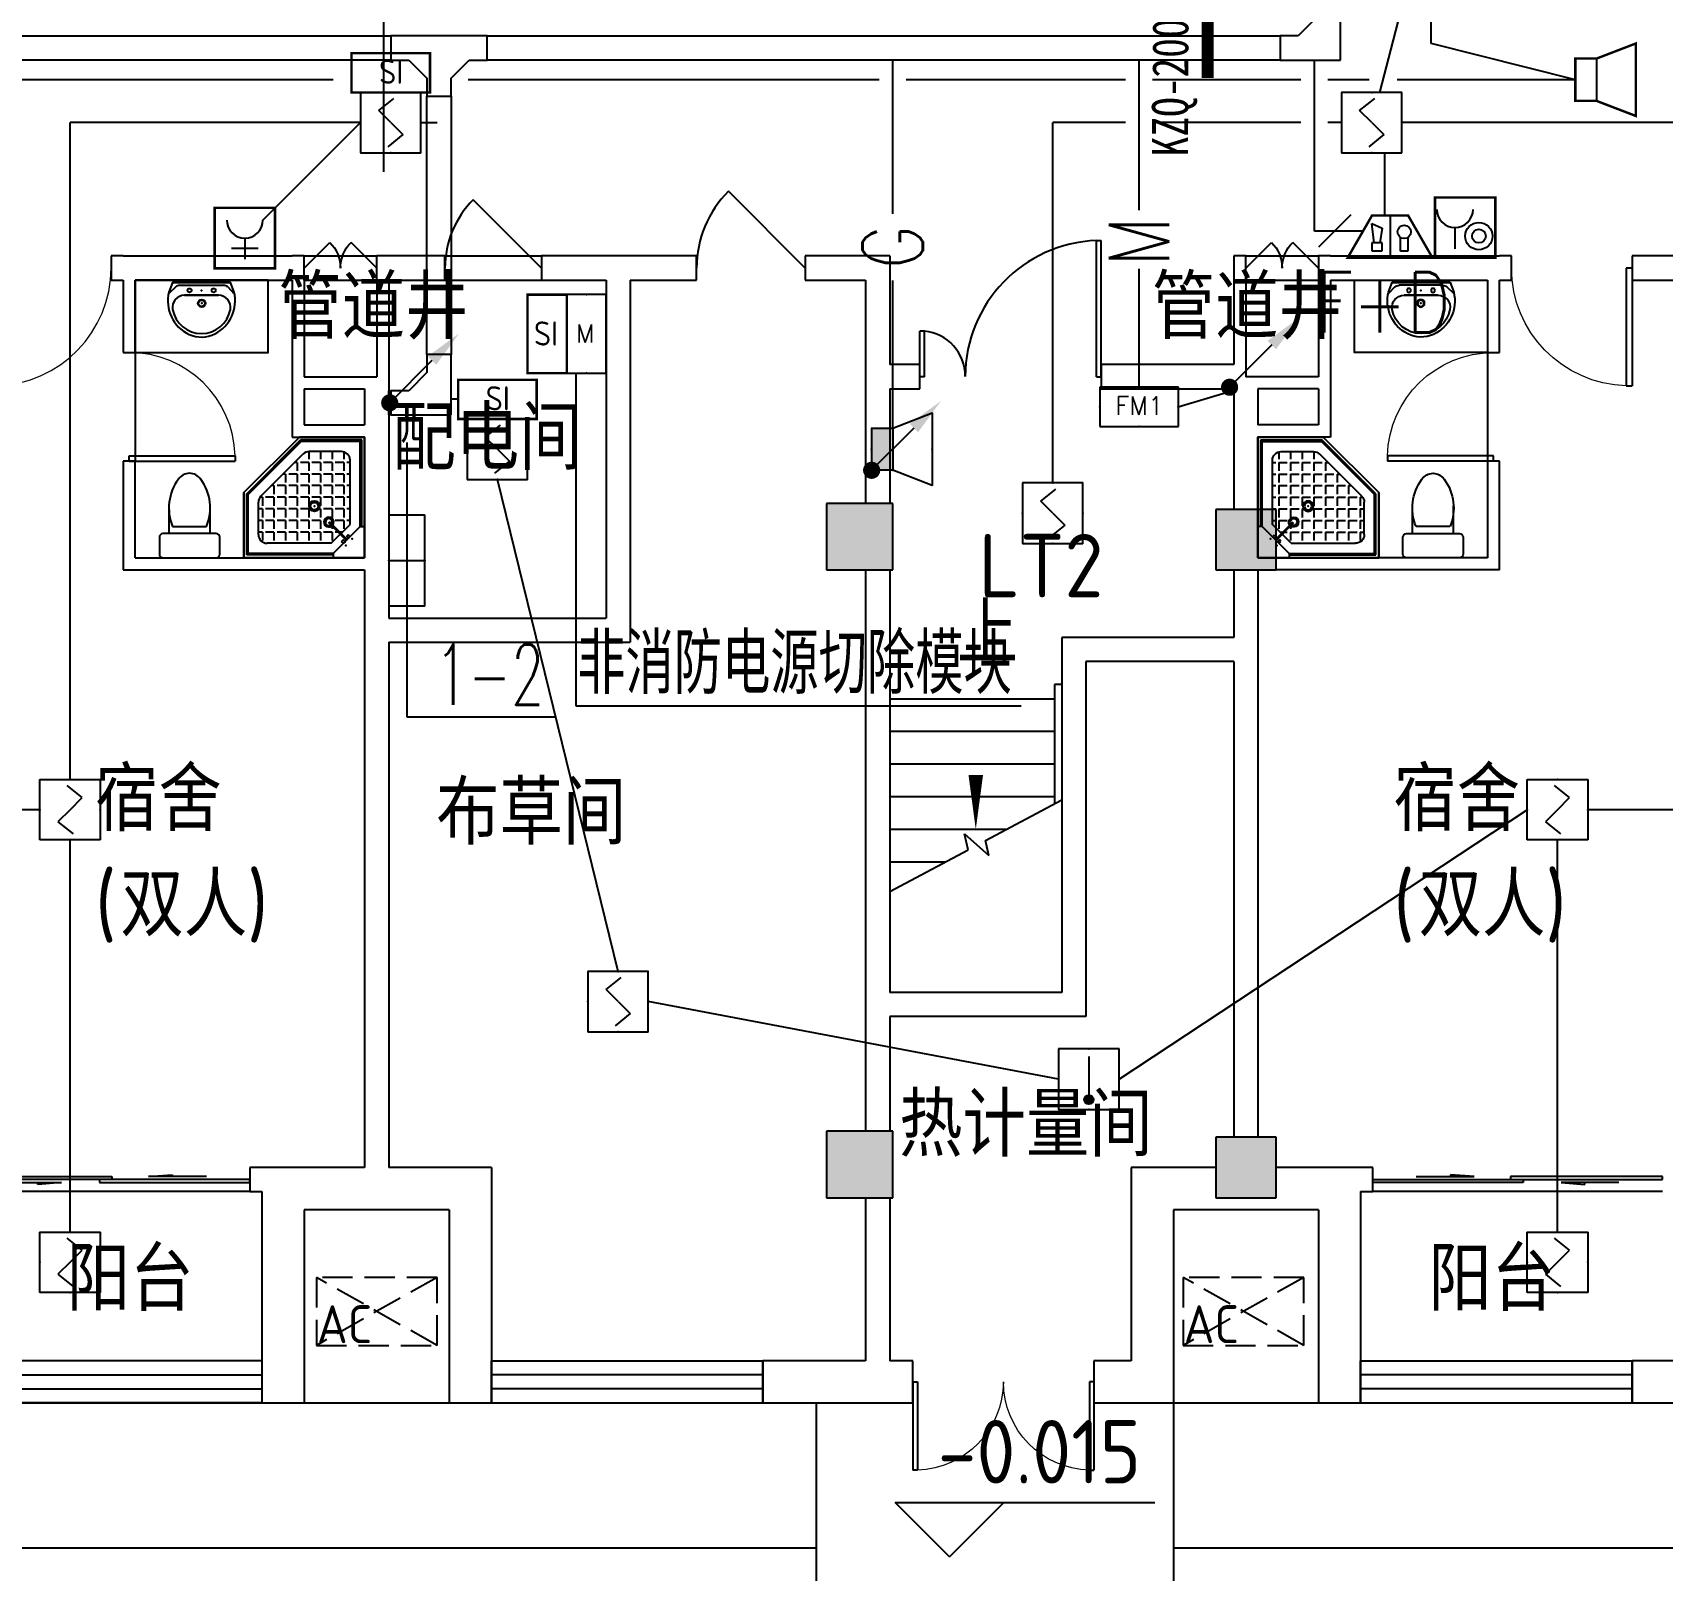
# Model space of a CAD drawing. Extents: x 1725663 to 4653551, y -550461 to 248782.
# Drawn here: x 2371093 to 2384593, y -109175 to -96438 of the extents above; entities that cross this region are included whole.
import ezdxf
from ezdxf.enums import TextEntityAlignment as Align

# ---------------------------------------------------------------- set-up
doc = ezdxf.new("R2010")
doc.units = 0
doc.header["$LTSCALE"] = 1000
doc.linetypes.add('DASH', pattern=[0.35, 0.25, -0.1])
for name, color, linetype in [('0-底图', 7, 'Continuous'), ('A-ANNO-IDEN-LEVL', 3, 'Continuous'), ('A-ANNO-TXT', 7, 'Continuous'), ('A-FLOR-STRS', 140, 'Continuous'), ('CABLETRAY', 4, 'Continuous'), ('CLAYER', 7, 'Continuous'), ('COLUMN', 255, 'Continuous'), ('DIM-消防', 3, 'Continuous'), ('DIM-箱柜', 7, 'Continuous'), ('DIM_SYMB', 3, 'Continuous'), ('DOOR_FIRE', 4, 'Continuous'), ('E2-楼梯、坡道', 52, 'Continuous'), ('EQUIP-广播', 3, 'Continuous'), ('EQUIP-消防', 3, 'Continuous'), ('EQUIP-箱柜', 3, 'Continuous'), ('GROUND', 2, 'Continuous'), ('LWIRE', 4, 'Continuous'), ('PUB_HATCH', 8, 'Continuous'), ('PUB_TEXT', 7, 'Continuous'), ('WALL', 2, 'Continuous'), ('WINDOW', 4, 'Continuous'), ('WIRE-消防', 1, 'Continuous'), ('WIRE-照明', 6, 'Continuous'), ('WP_F', 1, 'Continuous'), ('抗震支吊架', 2, 'Continuous'), ('洁具', 213, 'Continuous'), ('空调外机', 211, 'Continuous')]:
    doc.layers.add(name, color=color, linetype=linetype)
doc.styles.add('_TCH_DIM', font='SIMPLEX', dxfattribs={"width": 0.8, "height": 5, "bigfont": 'HZTXT'})
doc.styles.add('_TEL_DIM', font='SIMPLEX', dxfattribs={"width": 0.8, "height": 3.5, "bigfont": 'HZTXT'})
doc.styles.add('HZ', font='rs.shx', dxfattribs={"width": 0.8, "bigfont": 'hztxt.shx'})
doc.styles.add('kzcad', font='', dxfattribs={"width": 0.8})
doc.styles.get("Standard").update_dxf_attribs({"font": 'geniso.shx', "bigfont": 'hztxt.shx'})
doc.styles.get('kzcad').set_extended_font_data('SimSun')

# ---------------------------------------------------------------- blocks, each defined once
blk = doc.blocks.new('$equip$00002656')
for p, q in [((-0.5, 1), (-0.5, 0)), ((0.5, 1), (-0.5, 1)), ((0.5, 0), (0.5, 1)), ((-0.219, 0.331), (0.222, 0.331)), ((0, 0.5), (0, 0.15)), ((-0.5, 0), (0.5, 0))]:
    blk.add_line(p, q)
at = {"const_width": 0.04}
blk.add_lwpolyline([(-0.5, 1), (0.5, 1), (0.5, 0), (-0.5, 0), (-0.5, 1), (0.5, 1)], dxfattribs=at)
blk.add_arc((0, 0.8), 0.3, 180, 0)
for p in [(0, 1), (-0.5, 0.5), (0.5, 0.5), (0, 0)]:
    blk.add_point(p)
at = {"color": 7, "flags": 1}
for tag, height, p in [('B', 0.4, (0.762, 0.292)), ('A', 0.00002, (0, 0))]:
    blk.add_attdef(tag, text='', height=height, dxfattribs=at).set_placement(p, align=Align.MIDDLE_CENTER)
blk = doc.blocks.new('A$C29581A72')
at = {"layer": 'EQUIP-消防', "xscale": 500, "yscale": 500, "zscale": 500}
blk.add_blockref('$equip$00002656', (358, 98), dxfattribs=at)
at = {"style": 'HZ', "flags": 1}
for tag in ['WHAT', 'SPEC', 'UNIT']:
    blk.add_attdef(tag, (375, 0), '', height=0.001, dxfattribs=at)
blk = doc.blocks.new('$Equip$00002649')
for p, q in [((-0.5, 0.5), (-0.5, -0.5)), ((0.5, 0.5), (-0.5, 0.5)), ((-0.2, 0.2), (0.05, 0.4)), ((0.5, -0.5), (0.5, 0.5)), ((0, 0), (-0.2, 0.2)), ((0, 0), (0.2, -0.2)), ((0.2, -0.2), (-0.05, -0.4)), ((-0.5, -0.5), (0.5, -0.5))]:
    blk.add_line(p, q)
at = {"const_width": 0.02}
blk.add_lwpolyline([(-0.5, 0.5), (0.5, 0.5), (0.5, -0.5), (-0.5, -0.5), (-0.5, 0.5), (0.5, 0.5)], dxfattribs=at)
for p in [(0, 0.5), (-0.5, 0), (0.5, 0), (0, -0.5)]:
    blk.add_point(p)
at = {"color": 7, "flags": 1}
for tag, height, p in [('A', 0.00002, (0, 0)), ('B', 0.4, (0.762, -0.208))]:
    blk.add_attdef(tag, text='', height=height, dxfattribs=at).set_placement(p, align=Align.MIDDLE_CENTER)
blk = doc.blocks.new('$Equip$00002648')
for p, q in [((-0.5, 0.5), (-0.5, -0.5)), ((0.5, 0.5), (-0.5, 0.5)), ((0, 0.375), (0, -0.412)), ((0.5, -0.5), (0.5, 0.5)), ((-0.5, -0.5), (0.5, -0.5))]:
    blk.add_line(p, q)
at = {"const_width": 0.02}
blk.add_lwpolyline([(-0.5, 0.5), (0.5, 0.5), (0.5, -0.5), (-0.5, -0.5), (-0.5, 0.5), (0.5, 0.5)], dxfattribs=at)
blk.add_circle((0, -0.338), 0.075)
for p in [(0, 0.5), (-0.5, 0), (0.5, 0), (0, -0.5)]:
    blk.add_point(p)
for points in [[(0, -0.263), (0, -0.263), (-0.038, -0.273), (0.037, -0.273)], [(-0.065, -0.3), (0.065, -0.3), (-0.075, -0.338), (0.075, -0.338)], [(-0.065, -0.375), (0.065, -0.375), (-0.075, -0.338), (0.075, -0.338)], [(-0.038, -0.273), (0.037, -0.273), (-0.065, -0.3), (0.065, -0.3)], [(-0.038, -0.402), (0.037, -0.402), (-0.065, -0.375), (0.065, -0.375)], [(0, -0.412), (0, -0.412), (-0.038, -0.402), (0.037, -0.402)]]:
    blk.add_solid(points)
at = {"color": 7, "flags": 1}
for tag, height, p in [('A', 0.00002, (0, 0)), ('B', 0.4, (0.762, -0.208))]:
    blk.add_attdef(tag, text='', height=height, dxfattribs=at).set_placement(p, align=Align.MIDDLE_CENTER)
blk = doc.blocks.new('$equip$00002655')
for p, q in [((-0.5, 1), (-0.5, 0)), ((0.5, 1), (-0.5, 1)), ((0.5, 0), (0.5, 1)), ((-0.169, 0.5), (-0.169, 0.15)), ((-0.5, 0), (0.5, 0))]:
    blk.add_line(p, q)
at = {"const_width": 0.04}
blk.add_lwpolyline([(-0.5, 1), (0.5, 1), (0.5, 0), (-0.5, 0), (-0.5, 1), (0.5, 1)], dxfattribs=at)
for radius in [0.226, 0.113]:
    blk.add_circle((0.227, 0.36), radius)
blk.add_arc((-0.169, 0.8), 0.3, 180, 0)
for p in [(0, 1), (-0.5, 0.5), (0.5, 0.5), (0, 0)]:
    blk.add_point(p)
at = {"color": 7, "flags": 1}
for tag, height, p in [('B', 0.4, (0.762, 0.292)), ('A', 0.00002, (0, 0))]:
    blk.add_attdef(tag, text='', height=height, dxfattribs=at).set_placement(p, align=Align.MIDDLE_CENTER)
blk = doc.blocks.new('$equip$00002679')
for p, q in [((-0.3, 0.699), (-0.703, 0)), ((-0.264, 0.249), (-0.304, 0.569)), ((-0.304, 0.569), (-0.128, 0.489)), ((0.3, 0.699), (-0.3, 0.699)), ((0.3, 0.699), (-0.3, 0.699)), ((0, 0.699), (0, 0)), ((0.703, 0), (0.3, 0.699)), ((-0.128, 0.489), (-0.168, 0.249)), ((0.174, 0.11), (0.174, 0.338)), ((0.294, 0.338), (0.294, 0.11)), ((-0.703, 0), (0.703, 0)), ((-0.304, 0.249), (-0.304, 0.113)), ((-0.128, 0.249), (-0.304, 0.249)), ((-0.304, 0.113), (-0.128, 0.113)), ((-0.128, 0.113), (-0.128, 0.249)), ((0.294, 0.11), (0.174, 0.11))]:
    blk.add_line(p, q)
at = {"const_width": 0.04}
for points in [[(-0.299, 0.699), (0.301, 0.699), (0.703, 0), (-0.702, 0), (-0.299, 0.699), (0.301, 0.699)], [(-0.3, 0.699), (0.3, 0.699), (0.703, 0), (-0.703, 0), (-0.3, 0.699), (0.3, 0.699)]]:
    blk.add_lwpolyline(points, dxfattribs=at)
blk.add_circle((0.234, 0.43), 0.111)
for p in [(0, 0.699), (-0.501, 0.349), (0.502, 0.349), (0, 0)]:
    blk.add_point(p)
at = {"color": 7, "flags": 1}
for tag, height, p in [('B', 0.4, (0.961, 0.299)), ('A', 0.00002, (0, 0))]:
    blk.add_attdef(tag, text='', height=height, dxfattribs=at).set_placement(p, align=Align.MIDDLE_CENTER)
blk = doc.blocks.new('$TelecSys$00000079')
for p, q in [((0.7, 0.7), (0, 0)), ((0.104, 0.104), (0.104, 0.104)), ((-0.104, -0.104), (-0.104, -0.104))]:
    blk.add_line(p, q)
at = {"const_width": 0.142}
blk.add_lwpolyline([(-0.071, 0, 1), (0.071, 0, 1)], format="xyb", close=True, dxfattribs=at)
blk.add_solid([(0.63, 0.77), (0.77, 0.63), (1.15, 1.15)])
at = {"width": 0.8, "flags": 9}
blk.add_attdef('A', (0, 0), '', height=0.00002, dxfattribs=at)
blk = doc.blocks.new('$equip$00002776')
for p, q in [((0.65, 0.65), (-0.65, 0.65)), ((-0.65, 0.65), (-0.65, 0)), ((0.65, 0), (0.65, 0.65)), ((-0.65, 0), (0.65, 0))]:
    blk.add_line(p, q)
at = {"const_width": 0.04}
blk.add_lwpolyline([(-0.65, 0.65), (-0.65, 0), (0.65, 0), (0.65, 0.65), (-0.65, 0.65), (-0.65, 0)], dxfattribs=at)
for p in [(0, 0.65), (-0.65, 0.325), (0.65, 0.325), (0, 0)]:
    blk.add_point(p)
at = {"color": 7}
blk.add_attdef('$TEXT$', text='', height=0.4, dxfattribs=at).set_placement((0.006, 0.343), align=Align.MIDDLE_CENTER)
at = {"color": 7, "flags": 1}
for tag, p in [('B', (0.905, 0.246)), ('A', (0, 0))]:
    blk.add_attdef(tag, text='', height=0.4, dxfattribs=at).set_placement(p, align=Align.MIDDLE_CENTER)
blk = doc.blocks.new('$TelecSys$00000111')
blk.add_line((0.268, 0.268), (-0.268, -0.268))
at = {"color": 7, "style": '_TEL_DIM', "width": 0.8}
blk.add_attdef('N', text='', height=1, dxfattribs=at).set_placement((-0.212, 0.579), align=Align.MIDDLE)
blk = doc.blocks.new('$equip$00002982')
for p, q in [((0.35, 0.35), (1, 0.6)), ((1, 0.6), (1, -0.6)), ((0, 0.35), (0.35, 0.35)), ((0, 0.35), (0, -0.35)), ((0.35, 0.35), (0.35, -0.35)), ((0.35, -0.35), (0, -0.35)), ((1, -0.6), (0.35, -0.35))]:
    blk.add_line(p, q)
at = {"const_width": 0.04}
blk.add_lwpolyline([(0.35, 0.35), (0, 0.35), (0, -0.35), (0.35, -0.35), (1, -0.6), (1, 0.6), (0.35, 0.35), (0, 0.35)], dxfattribs=at)
for p in [(0.35, 0.35), (0, 0), (1, 0), (0.35, -0.35)]:
    blk.add_point(p)
at = {"color": 7, "style": '_TEL_DIM', "flags": 1}
for tag in ['A', 'REMARK']:
    blk.add_attdef(tag, text='', height=0.00002, dxfattribs=at).set_placement((0, 0), align=Align.MIDDLE_CENTER)
blk = doc.blocks.new('$equip$00002984')
blk.add_hatch(color=256).paths.add_polyline_path([(0.35, 0.35), (0, 0.35), (0, -0.35), (0.35, -0.35)])
for p, q in [((0.35, 0.35), (1, 0.6)), ((1, 0.6), (1, -0.6)), ((0, 0.35), (0, -0.35)), ((0, 0.35), (0.35, 0.35)), ((0.35, 0.35), (0.35, -0.35)), ((0.35, -0.35), (0, -0.35)), ((1, -0.6), (0.35, -0.35))]:
    blk.add_line(p, q)
at = {"const_width": 0.02}
blk.add_lwpolyline([(0.35, 0.35), (0, 0.35), (0, -0.35), (0.35, -0.35), (1, -0.6), (1, 0.6), (0.35, 0.35), (0, 0.35)], dxfattribs=at)
for p in [(0.35, 0.35), (0, 0), (1, 0), (0.35, -0.35)]:
    blk.add_point(p)
at = {"color": 7, "style": '_TEL_DIM', "flags": 1}
for tag in ['A', 'REMARK']:
    blk.add_attdef(tag, text='', height=0.00002, dxfattribs=at).set_placement((0, 0), align=Align.MIDDLE_CENTER)
blk = doc.blocks.new('$equip$00002936')
for p, q in [((-0.75, 0.6), (-0.75, 0)), ((0.75, 0.6), (-0.75, 0.6)), ((0, 0), (0, 0.6)), ((0.75, 0), (0.75, 0.6)), ((-0.75, 0.3), (0.75, 0.3)), ((-0.75, 0), (0.75, 0))]:
    blk.add_line(p, q)
at = {"const_width": 0.02}
blk.add_lwpolyline([(-0.75, 0.6), (-0.75, 0), (0.75, 0), (0.75, 0.6), (-0.75, 0.6), (-0.75, 0)], dxfattribs=at)
for p in [(0, 0.6), (-0.75, 0.3), (0.75, 0.3), (0, 0)]:
    blk.add_point(p)
at = {"color": 7, "style": '_TEL_DIM', "flags": 1}
for tag in ['A', 'REMARK']:
    blk.add_attdef(tag, text='', height=0.00002, dxfattribs=at).set_placement((0, 0), align=Align.MIDDLE_CENTER)
blk = doc.blocks.new('$equip_U$00000157(WIN7-PC-dian)')
for p, q in [((-0.65, 0.65), (-0.65, 0)), ((0.65, 0.65), (-0.65, 0.65)), ((0.65, 0), (0.65, 0.65)), ((-0.65, 0), (0.65, 0))]:
    blk.add_line(p, q)
for p in [(0.041, 0.65), (-0.65, 0.325), (0.65, 0.325), (0.041, 0)]:
    blk.add_point(p)
at = {"color": 7, "style": '_TEL_DIM'}
blk.add_attdef('$TEXT$', text='', height=0.3, dxfattribs=at).set_placement((0.006, 0.343), align=Align.MIDDLE_CENTER)
at = {"color": 7, "style": '_TEL_DIM', "flags": 1}
for tag in ['A', 'REMARK']:
    blk.add_attdef(tag, text='', height=0.00002, dxfattribs=at).set_placement((0, 0), align=Align.MIDDLE_CENTER)
at = {"layer": 'EQUIP-消防', "color": 7, "style": '_TEL_DIM', "flags": 1}
blk.add_attdef('REMARK', text='', height=0.00002, dxfattribs=at).set_placement((0, 0), align=Align.MIDDLE_CENTER)
blk.add_attdef('REMARK', text='', height=0.00002, dxfattribs=at).set_placement((0, 0), align=Align.MIDDLE_CENTER)
blk = doc.blocks.new('jhgj')
at = {"layer": 'WIRE-照明'}
blk.add_line((2654540, -90976), (2654540, -94528), dxfattribs=at)
blk = doc.blocks.new('1F平面-CAD导入_dwg_Drawing4_t3_dwg_$plan$00001613-474159-1F-927810-1F')
at = {"layer": '洁具'}
for p, q in [((-200, 170), (-430, 170)), ((-260, -140), (-260, 140)), ((-30, 250), (-170, 250)), ((-200, -170), (-200, -220)), ((-170, -250), (-30, -250))]:
    blk.add_line(p, q, dxfattribs=at)
for points in [[(-200, 220), (-200, 170), (-200, -170), (-430, -170)], [(0, -220), (0, 220)]]:
    blk.add_lwpolyline(points, dxfattribs=at)
for centre, radius, start, end in [((-413, -227), 398, 67.4505, 126.6381), ((-170, 220), 30, 90, 180), ((-30, 220), 30, 0, 90), ((-590, 0), 110, 123.4509, 236.5491), ((-413, 227), 398, 233.3619, 292.5495), ((-170, -220), 30, 180, 270), ((-30, -220), 30, 270, 0)]:
    blk.add_arc(centre, radius, start, end, dxfattribs=at)
blk = doc.blocks.new('$lvtry$00000169')
at = {"color": 0}
for p, q in [((259, -36), (259, 0)), ((259, -36), (36, -259)), ((276, -120), (120, -276)), ((259, -24), (976, -24)), ((259, -36), (964, -36)), ((276, -120), (808, -120)), ((964, -36), (976, -24)), ((964, -36), (964, -525)), ((976, -24), (976, -530)), ((36, -259), (0, -259)), ((24, -259), (24, -976)), ((36, -259), (36, -964)), ((144, -151), (291, -298)), ((151, -144), (298, -291)), ((173, -309), (173, -239)), ((183, -213), (205, -213)), ((220, -213), (243, -213)), ((270, -213), (270, -143)), ((270, -213), (340, -213)), ((270, -263), (270, -239)), ((366, -213), (366, -143)), ((366, -213), (436, -213)), ((366, -309), (366, -239)), ((462, -213), (462, -143)), ((462, -213), (532, -213)), ((462, -309), (462, -239)), ((558, -213), (558, -143)), ((558, -213), (628, -213)), ((558, -309), (558, -239)), ((655, -213), (655, -143)), ((655, -213), (725, -213)), ((655, -309), (655, -239)), ((751, -213), (751, -143)), ((751, -213), (821, -213)), ((751, -309), (751, -239)), ((847, -213), (847, -143)), ((847, -213), (880, -213)), ((847, -309), (847, -239)), ((880, -192), (880, -460)), ((120, -276), (120, -808)), ((120, -309), (147, -309)), ((173, -309), (243, -309)), ((173, -405), (173, -335)), ((270, -405), (270, -335)), ((334, -309), (340, -309)), ((366, -309), (436, -309)), ((366, -405), (366, -335)), ((462, -309), (532, -309)), ((462, -405), (462, -335)), ((558, -309), (628, -309)), ((558, -405), (558, -335)), ((655, -309), (725, -309)), ((655, -405), (655, -335)), ((751, -309), (821, -309)), ((751, -405), (751, -335)), ((847, -309), (880, -309)), ((847, -405), (847, -335)), ((120, -405), (147, -405)), ((120, -501), (147, -501)), ((173, -405), (243, -405)), ((173, -501), (173, -431)), ((173, -501), (243, -501)), ((173, -598), (173, -528)), ((270, -405), (340, -405)), ((270, -501), (270, -431)), ((270, -501), (340, -501)), ((270, -598), (270, -528)), ((366, -405), (379, -405)), ((366, -501), (366, -431)), ((366, -501), (436, -501)), ((366, -598), (366, -528)), ((462, -405), (532, -405)), ((462, -501), (462, -431)), ((462, -501), (532, -501)), ((462, -598), (462, -528)), ((859, -511), (511, -859)), ((964, -525), (525, -964)), ((976, -530), (530, -976)), ((558, -405), (628, -405)), ((558, -501), (558, -431)), ((558, -501), (628, -501)), ((558, -598), (558, -528)), ((655, -405), (725, -405)), ((655, -501), (655, -431)), ((655, -501), (725, -501)), ((655, -598), (655, -528)), ((751, -405), (821, -405)), ((751, -501), (751, -431)), ((751, -501), (821, -501)), ((751, -598), (751, -528)), ((847, -405), (880, -405)), ((847, -501), (847, -431)), ((847, -501), (867, -501)), ((964, -525), (976, -530)), ((120, -598), (147, -598)), ((173, -598), (243, -598)), ((173, -694), (173, -624)), ((270, -598), (340, -598)), ((270, -694), (270, -624)), ((366, -598), (436, -598)), ((366, -694), (366, -624)), ((462, -598), (532, -598)), ((462, -694), (462, -624)), ((558, -598), (628, -598)), ((558, -694), (558, -624)), ((655, -598), (725, -598)), ((655, -694), (655, -624)), ((751, -598), (773, -598)), ((120, -694), (147, -694)), ((120, -790), (147, -790)), ((173, -694), (243, -694)), ((173, -790), (173, -720)), ((173, -790), (243, -790)), ((270, -694), (340, -694)), ((270, -790), (270, -720)), ((270, -790), (340, -790)), ((366, -694), (436, -694)), ((366, -790), (366, -720)), ((366, -790), (436, -790)), ((462, -694), (532, -694)), ((462, -790), (462, -720)), ((462, -790), (532, -790)), ((558, -694), (628, -694)), ((558, -790), (558, -720)), ((558, -790), (580, -790)), ((655, -694), (676, -694)), ((173, -878), (173, -816)), ((192, -880), (460, -880)), ((270, -880), (270, -816)), ((366, -880), (366, -816)), ((462, -880), (462, -816)), ((36, -964), (24, -976)), ((24, -976), (530, -976)), ((36, -964), (525, -964)), ((525, -964), (530, -976))]:
    blk.add_line(p, q, dxfattribs=at)
blk.add_lwpolyline([(0, 0), (0, -1000), (540, -1000), (1000, -540), (1000, 0)], close=True)
for points in [[(0, 0), (0, -1000)], [(0, 0), (1000, 0)], [(1000, 0), (1000, -540)], [(190, -136), (178, -148), (162, -132), (174, -121)], [(136, -190), (148, -178), (132, -162), (121, -174)], [(1000, -540), (540, -1000)], [(0, -1000), (540, -1000)]]:
    blk.add_lwpolyline(points, close=True, dxfattribs=at)
for radius in [43.8, 31.1]:
    blk.add_circle((416, -428), radius, dxfattribs=at)
for centre, radius, start, end in [((808, -192), 72, 0, 90), ((296, -296), 40.6, 142.583, 128.4197), ((296, -296), 28.6, 145.828, 125.6599), ((808, -460), 72, 315, 0), ((192, -808), 72, 180, 270), ((460, -808), 72, 270, 315)]:
    blk.add_arc(centre, radius, start, end, dxfattribs=at)
for p in [(156, -102, 0), (103, -156, 0), (416, -428, 0)]:
    blk.add_point(p, dxfattribs=at)
blk = doc.blocks.new('$lvtry$00000178')
at = {"color": 0}
for p, q in [((-238, 0), (238, 0)), ((-214, -36), (-272, -91)), ((-180, -23), (180, -23)), ((-142, -105), (140, -105)), ((140, -105), (-142, -105)), ((216, -37), (268, -91))]:
    blk.add_line(p, q, dxfattribs=at)
blk.add_lwpolyline([(-104, -430, 0.224698), (110, -425, 0.348046), (269, -79), (239, 0), (-241, 0), (-271, -79, 0.356844)], format="xyb", close=True, dxfattribs=at)
for centre, radius in [((-100, -65), 16.3), ((100, -65), 16.3), ((1, -172), 31.6)]:
    blk.add_circle(centre, radius, dxfattribs=at)
at = {"color": 0, "lineweight": 13}
blk.add_circle((1, -172), 23, dxfattribs=at)
at = {"color": 0}
for centre, radius, start, end in [((-142, -205), 100, 90, 190.5602), ((-180, -73), 50, 90, 133.181), ((140, -205), 100, 349.4398, 90), ((180, -73), 50, 44.5607, 90), ((-1, -179), 243, 190.5602, 349.4398)]:
    blk.add_arc(centre, radius, start, end, dxfattribs=at)
for p in [(0, -65), (1, -172)]:
    blk.add_point(p, dxfattribs=at)
blk = doc.blocks.new('A$C70365C93')
at = {"layer": '洁具'}
blk.add_lwpolyline([(-1900, 2300), (-1900, 1700), (-800, 1700), (-800, 2300)], close=True, dxfattribs=at)
blk.add_blockref('$lvtry$00000178', (-1350, 2280), dxfattribs=at)
at = {"layer": '洁具', "rotation": 180}
blk.add_blockref('$lvtry$00000169', (0, 0), dxfattribs=at)
at = {"layer": '洁具', "extrusion": (0, 0, -1), "xscale": -1, "zscale": -1, "rotation": 90}
blk.add_blockref('1F平面-CAD导入_dwg_Drawing4_t3_dwg_$plan$00001613-474159-1F-927810-1F', (1450, 0), dxfattribs=at)
blk = doc.blocks.new('A$Cf5a72a1b')
at = {"layer": '空调外机', "linetype": 'DASH'}
for p, q in [((1000, 563), (0, 0)), ((1000, 0), (0, 563))]:
    blk.add_line(p, q, dxfattribs=at)
blk.add_lwpolyline([(1000, 563), (0, 563), (0, 0), (1000, 0)], close=True, dxfattribs=at)
at = {"layer": 'PUB_TEXT'}
blk.add_text('AC', height=315, dxfattribs=at).set_placement((5, 18))
blk = doc.blocks.new('$WINLIB2D$00000001')
at = {"color": 0}
for points in [[(-0.5, 0.5), (-0.5, -0.5)], [(-0.5, 0.5), (0.5, 0.5)], [(0.5, -0.5), (0.5, 0.5)], [(0.5, 0.1667), (-0.5, 0.1667)], [(0.5, -0.1667), (-0.5, -0.1667)], [(-0.5, -0.5), (0.5, -0.5)]]:
    blk.add_lwpolyline(points, dxfattribs=at)
blk = doc.blocks.new('$DorLib2D$00000114')
at = {"color": 0}
blk.add_line((0.5, 0), (-0.207, 0.707), dxfattribs=at)
blk.add_arc((0.5, 0), 1, 135, 180, dxfattribs=at)
blk = doc.blocks.new('$DorLib2D$00000116')
at = {"color": 0}
for p, q in [((-0.5, 0), (-0.146, 0.354)), ((0.5, 0), (0.146, 0.354))]:
    blk.add_line(p, q, dxfattribs=at)
for centre, start, end in [((-0.5, 0), 0, 45), ((0.5, 0), 135, 180)]:
    blk.add_arc(centre, 0.5, start, end, dxfattribs=at)
blk = doc.blocks.new('$DorLib2D$00000002')
for p, q in [((-0.5, 0), (-0.5, 0.4875)), ((-0.475, 0.4875), (-0.5, 0.4875)), ((-0.475, 0), (-0.475, 0.4875)), ((0.475, 0), (0.475, 0.4875)), ((0.475, 0.4875), (0.5, 0.4875)), ((0.5, 0), (0.5, 0.4875)), ((-0.5, 0), (-0.475, 0)), ((0.5, 0), (0.475, 0))]:
    blk.add_line(p, q)
at = {"lineweight": 13}
for centre, start, end in [((-0.4875, 0), 0, 88.53072), ((0.4875, 0), 91.46928, 180)]:
    blk.add_arc(centre, 0.4875, start, end, dxfattribs=at)
blk = doc.blocks.new('$DorLib2D$00000131')
at = {"color": 0, "linetype": 'Continuous'}
for p, q in [((0.15, 0.125), (0.2319, 0.1973)), ((0.2319, 0.1973), (0.2319, 0.125)), ((-0.5, 0.125), (-0.5, 0)), ((0.0192, 0.125), (-0.5, 0.125)), ((0.0192, 0), (0.0192, 0.125)), ((0.35, 0.125), (0.15, 0.125)), ((-0.5, 0), (0.0192, 0)), ((-0.024, 0), (0.5, 0)), ((-0.024, -0.125), (-0.024, 0)), ((0.5, 0), (0.5, -0.125)), ((-0.35, -0.125), (-0.15, -0.125)), ((-0.2319, -0.1973), (-0.2319, -0.125)), ((-0.15, -0.125), (-0.2319, -0.1973)), ((0.5, -0.125), (-0.024, -0.125))]:
    blk.add_line(p, q, dxfattribs=at)
blk = doc.blocks.new('$DorLib2D$00000001')
for p, q in [((0.45, 0.975), (0.5, 0.975)), ((0.45, 0), (0.45, 0.975)), ((0.5, 0), (0.5, 0.975)), ((0.5, 0), (0.45, 0))]:
    blk.add_line(p, q)
at = {"lineweight": 13}
blk.add_arc((0.475, 0), 0.975, 91.4693, 180, dxfattribs=at)
blk = doc.blocks.new('$DorLib2D$00000225')
at = {"color": 0}
for p, q in [((0.475, -0.0014), (0.475, 0.7521)), ((0.475, 0.7521), (0.5, 0.7521)), ((0.5, -0.0014), (0.5, 0.7521)), ((-0.5, 0), (-0.5, 0.252)), ((-0.475, 0.252), (-0.5, 0.252)), ((-0.475, 0), (-0.475, 0.252)), ((-0.475, 0), (-0.5, 0)), ((0.475, -0.0014), (0.5, -0.0014))]:
    blk.add_line(p, q, dxfattribs=at)
for centre, radius, start, end in [((0.5046, -0.0019), 0.7546, 92.24927, 179.72377), ((-0.5008, 0.0026), 0.2508, 359.78987, 84.09744)]:
    blk.add_arc(centre, radius, start, end, dxfattribs=at)
blk = doc.blocks.new('ghj')
at = {"layer": 'PUB_HATCH'}
for points in [[(1589082, -19204.7), (1588532, -19204.7), (1588532, -19754.7), (1589082, -19754.7)], [(1592257, -19254.7), (1591757, -19254.7), (1591757, -19754.7), (1592257, -19754.7)], [(1589082, -24404.7), (1588532, -24404.7), (1588532, -24954.7), (1589082, -24954.7)], [(1592257, -24454.7), (1591757, -24454.7), (1591757, -24954.7), (1592257, -24954.7)]]:
    blk.add_hatch(color=256, dxfattribs=at).paths.add_polyline_path(points)
at = {"layer": 'A-ANNO-IDEN-LEVL'}
for p, q in [((1589552.2, -27928.9), (1589102.2, -27478.9)), ((1589102.2, -27478.9), (1591253.1, -27478.9)), ((1589552.2, -27928.9), (1590002.2, -27478.9))]:
    blk.add_line(p, q, dxfattribs=at)
at = {"layer": 'A-FLOR-STRS'}
for p, q in [((1590422, -20704.7), (1590422, -21692)), ((1590482, -20704.7), (1590422, -20704.7)), ((1590482, -20704.7), (1590482, -21660)), ((1589057, -20824.7), (1589057, -22419.4)), ((1590422, -20824.7), (1589057, -20824.7)), ((1590482, -20824.7), (1590482, -21660)), ((1590422, -21094.7), (1589057, -21094.7)), ((1590422, -21364.7), (1589057, -21364.7)), ((1590422, -21634.7), (1589057, -21634.7)), ((1589848.8, -21997.5), (1590482, -21660)), ((1590022.8, -21904.7), (1589057, -21904.7)), ((1589707.8, -22072.6), (1589677.3, -21941.1)), ((1589677.3, -21941.1), (1589877.4, -22120.9)), ((1589877.4, -22120.9), (1589848.8, -21997.5)), ((1589057, -22419.4), (1589707.8, -22072.6)), ((1589516.2, -22174.7), (1589057, -22174.7))]:
    blk.add_line(p, q, dxfattribs=at)
at = {"layer": 'COLUMN'}
for p, q in [((1589082, -19204.7), (1588532, -19204.7)), ((1588532, -19204.7), (1588532, -19754.7)), ((1589082, -19754.7), (1589082, -19204.7)), ((1592257, -19254.7), (1591757, -19254.7)), ((1591757, -19254.7), (1591757, -19754.7)), ((1592257, -19754.7), (1592257, -19254.7)), ((1588532, -19754.7), (1589082, -19754.7)), ((1591757, -19754.7), (1592257, -19754.7)), ((1589082, -24404.7), (1588532, -24404.7)), ((1588532, -24404.7), (1588532, -24954.7)), ((1589082, -24954.7), (1589082, -24404.7)), ((1592257, -24454.7), (1591757, -24454.7)), ((1591757, -24454.7), (1591757, -24954.7)), ((1592257, -24954.7), (1592257, -24454.7)), ((1588532, -24954.7), (1589082, -24954.7)), ((1591757, -24954.7), (1592257, -24954.7))]:
    blk.add_line(p, q, dxfattribs=at)
at = {"layer": 'DIM_SYMB'}
blk.add_lwpolyline([(1589769.5, -20689.7, 0, 0, 0), (1589769.5, -21904.7, 0, 120, 0), (1589769.5, -21454.7, 0, 0, 0)], format="xyseb", dxfattribs=at)
at = {"layer": 'DOOR_FIRE'}
for p, q in [((1584207, -17154.7), (1584807, -17154.7)), ((1585372.7, -17154.7, 100), (1586172.7, -17154.7, 100)), ((1592007, -17154.7), (1592607, -17154.7)), ((1584207, -17354.7), (1584807, -17354.7)), ((1585372.7, -17354.7, 100), (1586172.7, -17354.7, 100)), ((1592007, -17354.7), (1592607, -17354.7))]:
    blk.add_line(p, q, dxfattribs=at)
at = {"layer": 'E2-楼梯、坡道'}
blk.add_lwpolyline([(1591407, -26654.7), (1591407, -28154.7), (1588449.6, -28154.7), (1588449.6, -26654.7)], dxfattribs=at)
at = {"layer": 'GROUND'}
for p, q in [((1591407, -26654.7), (1591407, -27854.7)), ((1591407, -26654.7), (1604207, -26654.7)), ((1561707, -27854.7), (1588449.6, -27854.7)), ((1591407, -27854.7), (1605407, -27854.7))]:
    blk.add_line(p, q, dxfattribs=at)
blk.add_lwpolyline([(1561707, -26654.7), (1588007, -26654.7)], dxfattribs=at)
at = {"layer": 'WALL'}
for p, q in [((1582707, -17154.7), (1582607, -17154.7)), ((1582607, -17154.7), (1582607, -17354.7)), ((1582707, -17154.7), (1584107, -17154.7)), ((1584207, -17154.7), (1584107, -17154.7)), ((1584207, -17354.7), (1584207, -17154.7)), ((1585372.7, -17154.7), (1584807, -17154.7)), ((1584807, -17354.7), (1584807, -17154.7)), ((1585372.7, -17354.7), (1585372.7, -17154.7)), ((1586807, -17154.7), (1586172.7, -17154.7)), ((1586172.7, -17154.7), (1586172.7, -17354.7)), ((1587457, -17154.7), (1586807, -17154.7)), ((1587457, -17354.7), (1587457, -17154.7)), ((1589057, -17154.7), (1588357, -17154.7)), ((1588357, -17154.7), (1588357, -17354.7)), ((1589057, -17154.7), (1589057, -18054.7)), ((1592007, -17154.7), (1591907, -17154.7)), ((1591907, -17154.7), (1591907, -18054.7)), ((1592007, -17354.7), (1592007, -17154.7)), ((1592707, -17154.7), (1592607, -17154.7)), ((1592607, -17154.7), (1592607, -17354.7)), ((1592707, -17154.7), (1594107, -17154.7)), ((1594207, -17154.7), (1594107, -17154.7)), ((1594207, -17354.7), (1594207, -17154.7)), ((1596007, -17154.7), (1595207, -17154.7)), ((1595207, -17154.7), (1595207, -17354.7)), ((1582607, -17354.7), (1582707, -17354.7)), ((1582707, -17354.7), (1582707, -17954.7)), ((1582807, -17354.7), (1584107, -17354.7)), ((1582807, -17954.7), (1582807, -17354.7)), ((1584107, -17354.7), (1584107, -18154.7)), ((1584207, -17354.7), (1584207, -18154.7)), ((1584807, -17354.7), (1584807, -18154.7)), ((1584907, -17354.7), (1585372.7, -17354.7)), ((1584907, -17354.7), (1584907, -18154.7)), ((1586172.7, -17354.7), (1586707, -17354.7)), ((1586707, -17354.7), (1586707, -20154.7)), ((1586907, -17354.7), (1587457, -17354.7)), ((1586907, -17354.7), (1586907, -20354.7)), ((1588357, -17354.7), (1588857, -17354.7)), ((1588857, -17354.7), (1588857, -18154.7)), ((1592007, -17354.7), (1592007, -18154.7)), ((1592607, -17354.7), (1592607, -18154.7)), ((1592707, -17354.7), (1594007, -17354.7)), ((1592707, -17354.7), (1592707, -18154.7)), ((1594007, -17354.7), (1594007, -17954.7)), ((1594107, -17354.7), (1594207, -17354.7)), ((1594107, -17954.7), (1594107, -17354.7)), ((1595207, -17354.7), (1595907, -17354.7)), ((1582707, -17954.7), (1582807, -17954.7)), ((1594007, -17954.7), (1594107, -17954.7)), ((1589307, -18054.7), (1589057, -18054.7)), ((1589307, -18254.7), (1589307, -18054.7)), ((1591907, -18054.7), (1590807, -18054.7)), ((1590807, -18054.7), (1590807, -18254.7)), ((1584107, -18154.7), (1584107, -18654.7)), ((1584207, -18154.7), (1584807, -18154.7)), ((1584907, -18154.7), (1584907, -18554.7)), ((1588857, -18154.7), (1588857, -19204.7)), ((1592607, -18154.7), (1592007, -18154.7)), ((1592707, -18154.7), (1592707, -18654.7)), ((1584207, -18254.7), (1584207, -18554.7)), ((1584207, -18254.7), (1584707, -18254.7)), ((1584707, -18254.7), (1584707, -18554.7)), ((1589057, -18254.7), (1589057, -19204.7)), ((1589057, -18254.7), (1589307, -18254.7)), ((1590807, -18254.7), (1591907, -18254.7)), ((1591907, -18254.7), (1591907, -18554.7)), ((1592107, -18254.7), (1592107, -18554.7)), ((1592607, -18254.7), (1592107, -18254.7)), ((1592607, -18254.7), (1592607, -18554.7)), ((1584207, -18554.7), (1584707, -18554.7)), ((1584907, -18554.7), (1584907, -19754.7)), ((1591907, -18554.7), (1591907, -19254.7)), ((1592607, -18554.7), (1592107, -18554.7)), ((1584107, -18654.7), (1584707, -18654.7)), ((1584707, -18654.7), (1584707, -19654.7)), ((1592107, -18654.7), (1592107, -19254.7)), ((1592707, -18654.7), (1592107, -18654.7)), ((1582807, -18854.7), (1582707, -18854.7)), ((1582707, -18854.7), (1582707, -19754.7)), ((1582807, -19654.7), (1582807, -18854.7)), ((1594107, -18854.7), (1594007, -18854.7)), ((1594007, -18854.7), (1594007, -19654.7)), ((1594107, -19754.7), (1594107, -18854.7)), ((1582807, -19654.7), (1584707, -19654.7)), ((1594007, -19654.7), (1592257, -19654.7)), ((1582707, -19754.7), (1584707, -19754.7)), ((1584707, -19754.7), (1584707, -20254.7)), ((1584907, -19754.7), (1584907, -20154.7)), ((1588857, -19754.7), (1588857, -23354.7)), ((1589057, -19754.7), (1589057, -23254.7)), ((1591907, -19754.7), (1591907, -20314.7)), ((1592107, -19754.7), (1592107, -20414.7)), ((1594107, -19754.7), (1592257, -19754.7)), ((1584907, -20154.7), (1586707, -20154.7)), ((1584707, -20254.7), (1584707, -24704.7)), ((1584907, -20354.7), (1584907, -24704.7)), ((1584907, -20354.7), (1586907, -20354.7)), ((1590482, -20314.7), (1590482, -23254.7)), ((1591907, -20314.7), (1590482, -20314.7)), ((1590682, -20514.7), (1590682, -23454.7)), ((1591907, -20514.7), (1590682, -20514.7)), ((1591907, -20514.7), (1591907, -24454.7)), ((1592107, -20414.7), (1592107, -24454.7)), ((1588857, -23354.7), (1588857, -24404.7)), ((1590482, -23254.7), (1589057, -23254.7)), ((1589057, -23454.7), (1589057, -24404.7)), ((1590682, -23454.7), (1589057, -23454.7)), ((1584107, -24704.7), (1583757, -24704.7)), ((1583757, -24704.7), (1583757, -24904.7)), ((1584707, -24704.7), (1584107, -24704.7)), ((1585757, -24704.7), (1584907, -24704.7)), ((1585757, -24704.7), (1585757, -26304.7)), ((1591757, -24704.7), (1591057, -24704.7)), ((1591057, -24704.7), (1591057, -26304.7)), ((1592707, -24704.7), (1592257, -24704.7)), ((1593057, -24704.7), (1592707, -24704.7)), ((1593057, -24904.7), (1593057, -24704.7)), ((1583757, -24904.7), (1583857, -24904.7)), ((1583857, -24904.7), (1583857, -26304.7)), ((1588857, -24954.7), (1588857, -26304.7)), ((1589057, -24954.7), (1589057, -26304.7)), ((1592957, -24904.7), (1592957, -26304.7)), ((1592957, -24904.7), (1593057, -24904.7)), ((1584807, -25054.7), (1584207, -25054.7)), ((1584207, -25054.7), (1584207, -26654.7)), ((1585407, -25054.7), (1584807, -25054.7)), ((1585407, -25054.7), (1585407, -26654.7)), ((1592007, -25054.7), (1591407, -25054.7)), ((1591407, -25054.7), (1591407, -26654.7)), ((1592607, -25054.7), (1592007, -25054.7)), ((1592607, -25054.7), (1592607, -26654.7)), ((1583857, -26304.7), (1583857, -26654.7)), ((1585757, -26654.7), (1585757, -26304.7)), ((1588857, -26304.7), (1588007, -26304.7)), ((1588007, -26304.7), (1588007, -26654.7)), ((1589248.1, -26304.7), (1589057, -26304.7)), ((1589248.1, -26654.7), (1589248.1, -26304.7)), ((1591057, -26304.7), (1590748.1, -26304.7)), ((1590748.1, -26304.7), (1590748.1, -26654.7)), ((1592957, -26654.7), (1592957, -26304.7)), ((1595907, -26304.7), (1595207, -26304.7)), ((1595207, -26304.7), (1595207, -26654.7)), ((1583857, -26654.7), (1584207, -26654.7)), ((1585407, -26654.7), (1585757, -26654.7)), ((1588007, -26654.7), (1588957, -26654.7)), ((1588957, -26654.7), (1589248.1, -26654.7)), ((1590748.1, -26654.7), (1591407, -26654.7)), ((1592607, -26654.7), (1592957, -26654.7)), ((1595207, -26654.7), (1596007, -26654.7))]:
    blk.add_line(p, q, dxfattribs=at)
at = {"layer": 'WINDOW'}
for p, q in [((1582807, -17954.7), (1582807, -18854.7)), ((1594007, -17954.7), (1594007, -18854.7)), ((1583757, -24904.7), (1581357, -24904.7)), ((1595457, -24904.7), (1593057, -24904.7))]:
    blk.add_line(p, q, dxfattribs=at)
for name, p in [('A$C70365C93', (1584707, -19654.7)), ('A$Cf5a72a1b', (1584307.5, -26178.2)), ('A$Cf5a72a1b', (1591487, -26178.2))]:
    blk.add_blockref(name, p)
at = {"xscale": -1}
blk.add_blockref('A$C70365C93', (1592107, -19654.7), dxfattribs=at)
at = {"layer": 'DOOR_FIRE', "zscale": 200}
for name, p, xscale, yscale in [('$DorLib2D$00000114', (1585772.7, -17254.7), 800, 800), ('$DorLib2D$00000114', (1587907, -17254.7), 900, 900), ('$DorLib2D$00000116', (1584507, -17254.7), -600, 600), ('$DorLib2D$00000116', (1592307, -17254.7), -600, 600)]:
    blk.add_blockref(name, p, dxfattribs=dict(at, xscale=xscale, yscale=yscale))
at = {"layer": 'DOOR_FIRE', "xscale": -1500, "yscale": -1500, "zscale": 200, "rotation": 180}
blk.add_blockref('$DorLib2D$00000225', (1590057, -18154.7), dxfattribs=at)
at = {"layer": 'WINDOW', "yscale": -1000}
for p, xscale, zscale in [((1582107, -17254.7), -1000, -1000), ((1594707, -17254.7), 1000, 1000)]:
    blk.add_blockref('$DorLib2D$00000001', p, dxfattribs=dict(at, xscale=xscale, zscale=zscale))
at = {"layer": 'WINDOW'}
for name, p, xscale, yscale, zscale, rotation in [('$DorLib2D$00000001', (1582757, -18404.7), 900, 900, 900, 270), ('$DorLib2D$00000001', (1594057, -18404.7), 900, -900, 900, 270), ('$DorLib2D$00000131', (1582557, -24804.7), 2400, 200, 2400, 180), ('$DorLib2D$00000131', (1594257, -24804.7), -2400, 200, -2400, 180), ('$WINLIB2D$00000001', (1582732, -26479.7), 2249.999999993481, -350, 2249.999999993481, 180), ('$WINLIB2D$00000001', (1586882, -26479.7), -2249.999999993481, -350, -2249.999999993481, 180), ('$WINLIB2D$00000001', (1594082, -26479.7), -2249.999999993481, -350, -2249.999999993481, 180), ('$DorLib2D$00000002', (1589998.1, -26479.7), -1500, 1500, -1500, 180)]:
    blk.add_blockref(name, p, dxfattribs=dict(at, xscale=xscale, yscale=yscale, zscale=zscale, rotation=rotation))
at = {"layer": 'A-ANNO-TXT', "color": 7}
blk.add_text('-0.015', height=525, dxfattribs=at).set_placement((1589453.8, -27321.4))
at = {"layer": 'CLAYER'}
for s, p in [('管道井', (1583992.3, -17841.7)), ('管道井', (1591227.3, -17841.7)), ('配电间', (1584937, -18927)), ('热计量间', (1589134.8, -24614))]:
    blk.add_text(s, height=525, dxfattribs=at).set_placement(p)
at = {"layer": 'PUB_TEXT'}
for s, p in [('LT2', (1589793.7, -19982)), ('宿舍', (1582474.5, -21918.5)), ('布草间', (1585299.6, -22031.1)), ('宿舍', (1593228.1, -21918.5)), ('(', (1582474.5, -22790.6)), ('双人', (1582684.5, -22790.6)), (')', (1583734.5, -22790.6)), ('(', (1593228.1, -22790.6)), ('双人', (1593438.1, -22790.6)), (')', (1594488.1, -22790.6)), ('阳台', (1582240, -25892.8)), ('阳台', (1593518, -25892.8))]:
    blk.add_text(s, height=525, dxfattribs=at).set_placement(p)
at = {"layer": 'PUB_TEXT', "color": 7, "style": '_TCH_DIM'}
blk.add_text('上', height=506.4, dxfattribs=at).set_placement((1589613.1, -20532.2))
blk = doc.blocks.new('$equip$00001926')
for p, q in [((0.65, 0.65), (-0.65, 0.65)), ((-0.65, 0.65), (-0.65, 0)), ((0.65, 0), (0.65, 0.65)), ((-0.65, 0), (0.65, 0))]:
    blk.add_line(p, q)
for p in [(0, 0.65), (-0.65, 0.325), (0.65, 0.325), (0, 0)]:
    blk.add_point(p)
at = {"color": 7, "style": '_TEL_DIM'}
blk.add_attdef('$TEXT$', text='', height=0.3, dxfattribs=at).set_placement((0.006, 0.343), align=Align.MIDDLE_CENTER)
at = {"color": 7, "style": '_TEL_DIM', "flags": 1}
blk.add_attdef('A', text='', height=0.00002, dxfattribs=at).set_placement((0, 0), align=Align.MIDDLE_CENTER)
blk = doc.blocks.new('fdsfdg')
for p in [(22068, 21107), (22068, 21107), (22068, 21107), (21743, 20944), (21743, 20944), (21743, 20944), (22393, 20944), (22393, 20944), (22393, 20944), (22068, 20782), (22068, 20782), (22068, 20782)]:
    blk.add_point(p)
at = {"xscale": 500, "yscale": 500, "zscale": 500}
blk.add_blockref('$equip$00001926', (22068, 20782), dxfattribs=at).add_auto_attribs({'$TEXT$': 'FM1'})
at = {"color": 7, "style": '_TEL_DIM', "flags": 1}
for tag in ['REMARK', 'A', 'REMARK', 'A', 'A', 'REMARK']:
    blk.add_attdef(tag, text='', height=0.01, dxfattribs=at).set_placement((22068, 20782), align=Align.MIDDLE_CENTER)
blk = doc.blocks.new('$equip_U$00000187(WIN7-PC-dian)')
for p in [(0, 0.65), (-0.65, 0.325), (0.65, 0.325), (0, 0)]:
    blk.add_point(p)
at = {"xscale": 0.002, "yscale": 0.002, "zscale": 0.002}
blk.add_blockref('fdsfdg', (-44.135, -41.563), dxfattribs=at)
at = {"color": 7, "style": '_TEL_DIM', "flags": 1}
for tag in ['A', 'REMARK']:
    blk.add_attdef(tag, text='', height=0.00002, dxfattribs=at).set_placement((0, 0), align=Align.MIDDLE_CENTER)

msp = doc.modelspace()

# ---------------------------------------------------------------- linework, layer by layer
at = {"layer": 'CABLETRAY'}
for p, q in [((2381926, -96665), (2381926, -96165)), ((2381926, -96665), (2381926, -96165)), ((2381726, -96315), (2381576, -96465)), ((2381726, -96315), (2381576, -96465)), ((2332562, -96465), (2374059, -96465)), ((2332562, -96465), (2374059, -96465)), ((2374859, -96465), (2374059, -96465)), ((2374059, -96465), (2374059, -96665)), ((2374059, -96465), (2374059, -96665)), ((2374859, -96465), (2374059, -96465)), ((2374059, -96465), (2374059, -96665)), ((2374059, -96465), (2374059, -96665)), ((2374859, -96665), (2374859, -96465)), ((2374859, -96465), (2381426, -96465)), ((2374859, -96665), (2374859, -96465)), ((2374859, -96665), (2374859, -96465)), ((2374859, -96465), (2381426, -96465)), ((2374859, -96665), (2374859, -96465)), ((2381426, -96465), (2381426, -96665)), ((2381576, -96465), (2381426, -96465)), ((2381426, -96465), (2381426, -96665)), ((2381426, -96465), (2381426, -96665)), ((2381576, -96465), (2381426, -96465)), ((2381426, -96465), (2381426, -96665)), ((2374059, -96665), (2332562, -96665)), ((2374059, -96665), (2332562, -96665)), ((2374059, -96665), (2374209, -96665)), ((2374059, -96665), (2374209, -96665)), ((2374209, -96665), (2374359, -96815)), ((2374209, -96665), (2374359, -96815)), ((2374559, -96815), (2374709, -96665)), ((2374559, -96815), (2374709, -96665)), ((2374709, -96665), (2374859, -96665)), ((2374709, -96665), (2374859, -96665)), ((2381426, -96665), (2374859, -96665)), ((2381426, -96665), (2374859, -96665)), ((2381426, -96665), (2381926, -96665)), ((2381426, -96665), (2381926, -96665)), ((2374359, -96815), (2374359, -96965)), ((2374359, -96815), (2374359, -96965)), ((2374559, -96965), (2374559, -96815)), ((2374559, -96965), (2374559, -96815)), ((2374359, -99104), (2374359, -96965)), ((2374359, -96965), (2374559, -96965)), ((2374359, -96965), (2374559, -96965)), ((2374359, -99104), (2374359, -96965)), ((2374359, -96965), (2374559, -96965)), ((2374359, -96965), (2374559, -96965)), ((2374559, -96965), (2374559, -99104)), ((2374559, -96965), (2374559, -99104)), ((2374559, -99104), (2374359, -99104)), ((2374559, -99104), (2374359, -99104)), ((2374359, -99104), (2374359, -99254)), ((2374559, -99104), (2374359, -99104)), ((2374559, -99104), (2374359, -99104)), ((2374359, -99104), (2374359, -99254)), ((2374559, -99604), (2374559, -99104)), ((2374559, -99604), (2374559, -99104)), ((2374359, -99254), (2374209, -99404)), ((2374359, -99254), (2374209, -99404)), ((2374043, -99604), (2374043, -99404)), ((2374043, -99404), (2374059, -99404)), ((2374043, -99604), (2374043, -99404)), ((2374043, -99404), (2374059, -99404)), ((2374059, -99404), (2374059, -99604)), ((2374209, -99404), (2374059, -99404)), ((2374059, -99404), (2374059, -99604)), ((2374059, -99404), (2374059, -99604)), ((2374209, -99404), (2374059, -99404)), ((2374059, -99404), (2374059, -99604)), ((2374059, -99604), (2374043, -99604)), ((2374059, -99604), (2374043, -99604)), ((2374059, -99604), (2374559, -99604)), ((2374059, -99604), (2374559, -99604))]:
    msp.add_line(p, q, dxfattribs=at)
at = {"layer": 'DIM-消防'}
for p, q in [((2375592, -99258), (2375592, -102015)), ((2375592, -102015), (2379281, -102015))]:
    msp.add_line(p, q, dxfattribs=at)
at = {"layer": 'DIM-箱柜'}
for p, q in [((2374193, -99834), (2374193, -102105)), ((2374193, -100811), (2374193, -102105)), ((2374193, -102105), (2375429, -102105)), ((2374193, -102105), (2375429, -102105))]:
    msp.add_line(p, q, dxfattribs=at)
at = {"layer": 'WIRE-消防'}
for p, q in [((2382252, -96933), (2382618, -95515)), ((2382677, -96528), (2382677, -95980)), ((2383872, -96828), (2382677, -96528)), ((2378218, -97939), (2378218, -96665)), ((2380258, -97909), (2380258, -96665)), ((2381710, -96716), (2381710, -96665)), ((2381710, -98082), (2381710, -96716)), ((2373582, -96828), (2370916, -96828)), ((2378105, -96828), (2374702, -96828)), ((2380145, -96828), (2378330, -96828)), ((2381597, -96828), (2380370, -96828)), ((2382163, -96828), (2381822, -96828)), ((2383872, -96828), (2382395, -96828)), ((2373810, -97183), (2371403, -97183, 4200)), ((2371403, -102624, 4200), (2371403, -97183, 4200)), ((2373000, -97990), (2373810, -97183)), ((2374310, -97183), (2374443, -97183)), ((2379543, -100168, 4200), (2379543, -97183)), ((2380145, -97183), (2379543, -97183)), ((2381597, -97183), (2380370, -97183)), ((2381935, -97183), (2381822, -97183)), ((2389935, -97183), (2382435, -97183)), ((2382295, -97954), (2382295, -97433)), ((2382113, -98082), (2381710, -98082)), ((2380258, -99375), (2380258, -98395)), ((2378218, -99713), (2378218, -98491)), ((2374618, -99475, 4200), (2374559, -99475)), ((2380583, -99537), (2381008, -99411)), ((2375943, -104213, 4200), (2374943, -100138, 4200)), ((2371153, -102874, 4200), (2368801, -102874, 4200)), ((2380092, -105106, 4200), (2383474, -102874, 4200)), ((2386679, -102874, 4200), (2383974, -102874, 4200)), ((2371403, -106372, 4200), (2371403, -103124, 4200)), ((2383724, -106372, 4200), (2383724, -103124, 4200)), ((2379592, -105106, 4200), (2376193, -104463, 4200))]:
    msp.add_line(p, q, dxfattribs=at)
at = {"layer": '抗震支吊架', "color": 2, "const_width": 100}
msp.add_lwpolyline([(2380826, -96815), (2380826, -96315)], dxfattribs=at)

# ---------------------------------------------------------------- block references
at = {"layer": '0-底图'}
for name, p in [('ghj', (789136, -81133)), ('jhgj', (-280540, -3063))]:
    msp.add_blockref(name, p, dxfattribs=at)
at = {"layer": 'DIM-消防'}
ref = msp.add_blockref('$TelecSys$00000111', (2381877, -98082), dxfattribs=dict(at, xscale=500, yscale=500, zscale=500))
ref.add_attrib('N', 'F+D', dxfattribs={"layer": '0', "color": 7, "height": 500, "style": '_TEL_DIM', "width": 0.8}).set_placement((2382279, -98672), align=Align.MIDDLE)
at = {"layer": 'EQUIP-广播', "xscale": 500, "yscale": 500, "zscale": 500}
for name, p in [('$equip$00002982', (2383872, -96828)), ('$equip$00002984', (2378043, -99888))]:
    msp.add_blockref(name, p, dxfattribs=at)
at = {"layer": 'EQUIP-消防', "xscale": 500, "yscale": 500, "zscale": 500}
for p in [(2374060, -96933), (2374943, -99638, 4200)]:
    msp.add_blockref('$equip$00002776', p, dxfattribs=at).add_auto_attribs({'$TEXT$': 'SI'})
for name, p in [('$Equip$00002649', (2374060, -97183)), ('$Equip$00002649', (2382185, -97183)), ('$equip$00002655', (2382959, -98303)), ('$equip$00002679', (2382337, -98303)), ('$equip_U$00000187(WIN7-PC-dian)', (2380258, -99700)), ('$Equip$00002649', (2374943, -99888, 4200)), ('$Equip$00002649', (2379543, -100418, 4200)), ('$Equip$00002649', (2375943, -104463, 4200)), ('$Equip$00002648', (2379842, -105106, 4200))]:
    msp.add_blockref(name, p, dxfattribs=at)
at = {"layer": 'EQUIP-消防'}
ref = msp.add_blockref('$equip$00002776', (2375518, -98933), dxfattribs=dict(at, xscale=500, yscale=500, zscale=500, rotation=90))
ref.add_attrib('$TEXT$', 'SI', dxfattribs={"layer": '0', "color": 7, "height": 200}).set_placement((2375346, -98930), align=Align.MIDDLE_CENTER)
ref = msp.add_blockref('$equip_U$00000157(WIN7-PC-dian)', (2375843, -98933), dxfattribs=dict(at, xscale=500, yscale=500, zscale=500, rotation=90))
ref.add_attrib('$TEXT$', 'M', dxfattribs={"layer": '0', "color": 7, "height": 150, "style": '_TEL_DIM'}).set_placement((2375671, -98930), align=Align.MIDDLE_CENTER)
at = {"layer": 'EQUIP-消防', "xscale": -500, "yscale": 500, "zscale": 500, "rotation": 180}
for p in [(2371403, -102874, 4200), (2383724, -102874, 4200), (2371403, -106622, 4200), (2383724, -106622, 4200)]:
    msp.add_blockref('$Equip$00002649', p, dxfattribs=at)
at = {"layer": 'EQUIP-箱柜', "xscale": 500, "yscale": 500, "zscale": 500, "rotation": 270}
msp.add_blockref('$equip$00002936', (2374043, -100811), dxfattribs=at)
at = {"layer": 'LWIRE', "xscale": 500, "yscale": 500, "zscale": 500}
for p in [(2381008, -99375), (2374051, -99504), (2378043, -100063)]:
    msp.add_blockref('$TelecSys$00000079', p, dxfattribs=at)
at = {"layer": 'WP_F'}
msp.add_blockref('A$C29581A72', (2372493, -98488), dxfattribs=at)

# ---------------------------------------------------------------- texts
at = {"layer": 'DIM-消防', "style": '_TEL_DIM', "width": 0.8}
for s, p in [('G', (2378218, -98215)), ('M', (2380258, -98168))]:
    msp.add_text(s, height=500, rotation=90, dxfattribs=at).set_placement(p, align=Align.MIDDLE_CENTER)
at = {"layer": 'DIM-消防', "color": 7, "style": '_TEL_DIM', "width": 0.8}
msp.add_text('非消防电源切除模块', height=500, dxfattribs=at).set_placement((2375604, -101915))
at = {"layer": 'DIM-箱柜', "color": 7, "style": '_TEL_DIM', "width": 0.64}
msp.add_text('1-2', height=500, dxfattribs=at).set_placement((2374426, -102005))
msp.add_text('1-2', height=500, dxfattribs=at).set_placement((2374426, -102005))
at = {"layer": '抗震支吊架', "color": 2, "style": 'kzcad', "width": 0.8}
msp.add_text('KZQ-200*2-T', height=300, rotation=89.8854, dxfattribs=at).set_placement((2380666, -96565), align=Align.CENTER)

doc.saveas('drawing.dxf')
